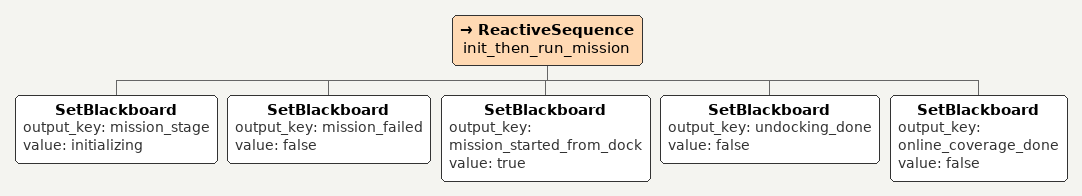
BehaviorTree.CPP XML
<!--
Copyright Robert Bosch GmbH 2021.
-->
<ReactiveSequence name="init_then_run_mission">
    <SetBlackboard output_key="mission_stage" value="initializing"/>
    <SetBlackboard output_key="mission_failed" value="false"/>
    <SetBlackboard output_key="mission_started_from_dock" value="true"/>
    <SetBlackboard output_key="undocking_done" value="false"/>
    <SetBlackboard output_key="online_coverage_done" value="false"/>
</ReactiveSequence>
